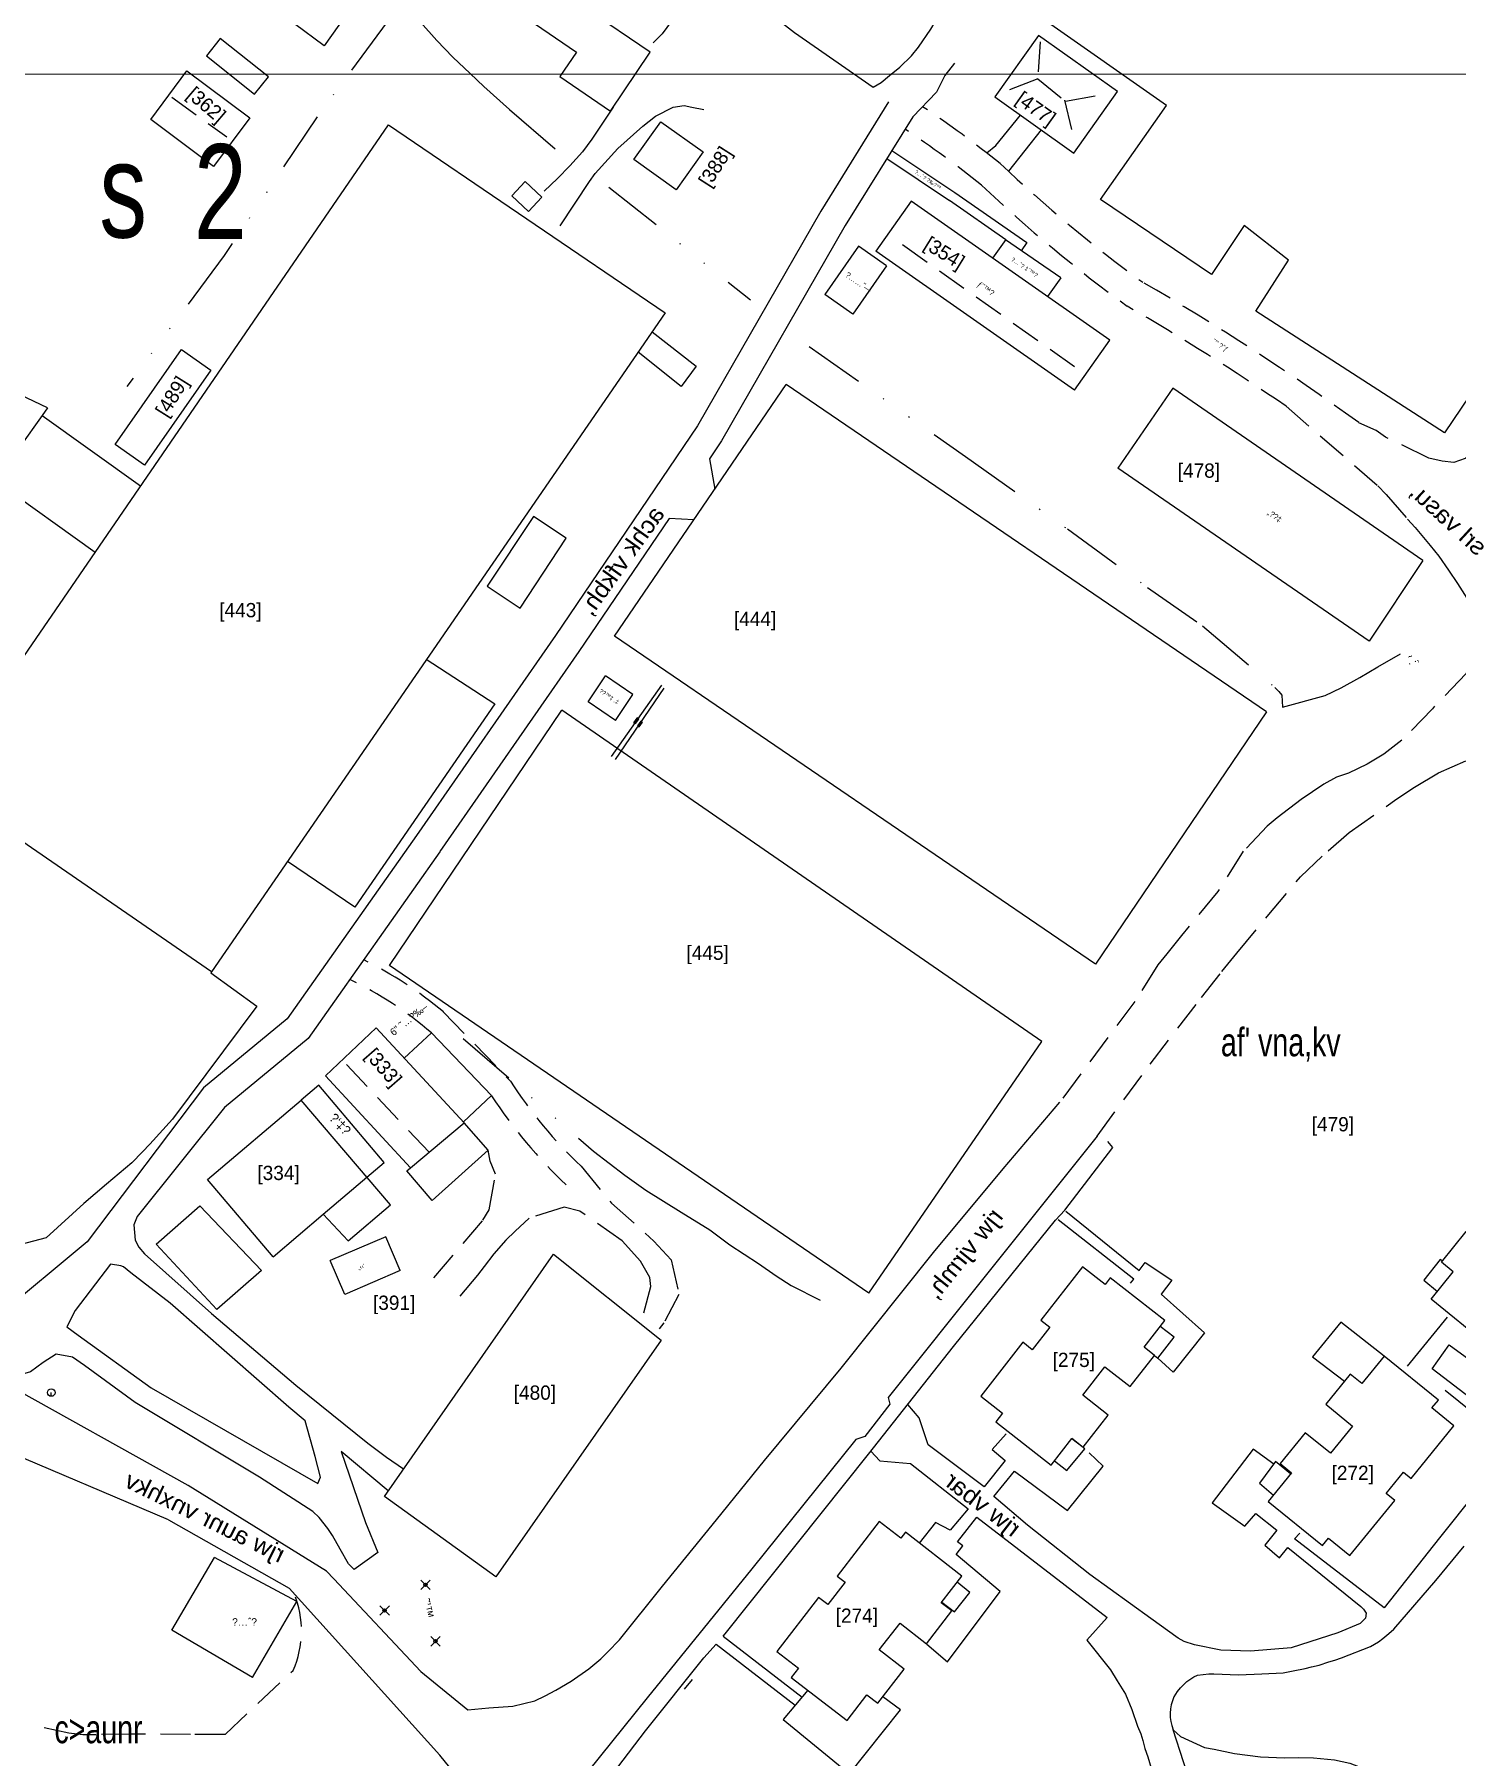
# Model space of a CAD drawing. Header units: millimetres. Extents: x 206768 to 208678, y 737854 to 739416.
# Drawn here: x 207641.3 to 207791.1, y 738692.3 to 738873.7 of the extents above; entities that cross this region are included whole.
import ezdxf
from ezdxf.enums import TextEntityAlignment as Align

# ---------------------------------------------------------------- set-up
doc = ezdxf.new("R2010")
doc.units = ezdxf.units.MM
doc.header["$LTSCALE"] = 0.5
doc.header["$PDMODE"] = 3
doc.header["$PDSIZE"] = 0.5
doc.linetypes.add('DIVIDE', pattern=[31.75, 12.7, -6.35, 0, -6.35, 0, -6.35])
doc.linetypes.add('HIDDEN', pattern=[9.525, 6.35, -3.175])
doc.layers.get('0').update_dxf_attribs({"color": 2})
for name, color, linetype in [('1BATIM', 6, 'Continuous'), ('2LOCAL_PT', 7, 'Continuous'), ('H-AGRO', 6, 'Continuous'), ('H-GR-HOUSE', 6, 'Continuous'), ('H-HOUSE', 6, 'Continuous'), ('H-KATAN', 6, 'Continuous'), ('H-MIVNE', 6, 'Continuous'), ('H-ROOF', 6, 'HIDDEN'), ('H-SCHACHA', 6, 'Continuous'), ('MISPAR', 1, 'Continuous'), ('P-TOMECH', 7, 'Continuous'), ('R-BES', 7, 'HIDDEN'), ('R-MIDRACHA', 31, 'Continuous'), ('reshet', 255, 'Continuous'), ('TEXT', 7, 'Continuous'), ('W-CANAL', 7, 'DIVIDE'), ('W-PIPE', 7, 'Continuous')]:
    doc.layers.add(name, color=color, linetype=linetype)
for name, color, linetype, lineweight in [('1COVER', 7, 'Continuous', 25), ('1DIRT-ROAD', 30, 'HIDDEN', 25), ('1KAV-ASFLT', 7, 'Continuous', 25), ('1PRAT', 12, 'Continuous', 25), ('A-NOTE', 82, 'Continuous', 9), ('R-E-SAFA', 7, 'Continuous', 25), ('R-MER', 7, 'Continuous', 25), ('R-ROAD', 7, 'Continuous', 25), ('rehovot', 7, 'Continuous', 40)]:
    doc.layers.add(name, color=color, linetype=linetype, lineweight=lineweight)
doc.layers.add('help', color=2, linetype='Continuous', lineweight=9, plot=False)
doc.styles.add('ESD', font='HEBTXT')
doc.styles.add('NR1', font='narkism$.shx')
doc.styles.add('REHOV-BIG', font='gil1.shx', dxfattribs={"height": 1.8})
doc.styles.add('TRHEBTXT', font='hebtxt')

# ---------------------------------------------------------------- blocks, each defined once
blk = doc.blocks.new('TRP9910')
blk.add_circle((0, 0), 0.35)
blk.add_point((0, 0))
at = {"style": 'TRHEBTXT', "flags": 8}
blk.add_attdef('NAME', text='', height=1.8, dxfattribs=at).set_placement((0, 2.1), align=Align.BOTTOM_CENTER)
blk.add_attdef('HIGHTM', text='', height=1.6, dxfattribs=at).set_placement((-1, 0), align=Align.RIGHT)
blk.add_attdef('HIGHTC', (1, 0), '', height=1.6, dxfattribs=at)
blk.add_attdef('MARK', text='', height=2, dxfattribs=at).set_placement((0, -1.3), align=Align.TOP_CENTER)
blk = doc.blocks.new('P-TOM')
at = {"color": 7}
blk.add_line((0, -1), (0, 0), dxfattribs=at)
blk.add_circle((0, 0), 1, dxfattribs=at)
blk = doc.blocks.new('ANOT21')
at = {"style": 'TRHEBTXT', "flags": 8}
blk.add_attdef('TEXT', text='', height=1.6, dxfattribs=at).set_placement((0, -1.16), align=Align.TOP_CENTER)
blk = doc.blocks.new('TR_LOT')
at = {"flags": 8}
blk.add_attdef('LOT', text='', height=3, dxfattribs=at).set_placement((0, 0), align=Align.MIDDLE_CENTER)
blk = doc.blocks.new('PIPE-1')
for p, q in [((0.75, 0.2), (-0.75, 0.2)), ((0.75, 0.15), (-0.75, 0.15)), ((0.75, 0.1), (-0.75, 0.1)), ((0.75, 0.05), (-0.75, 0.05)), ((0.75, 0), (-0.75, 0)), ((0.75, -0.05), (-0.75, -0.05)), ((0.75, -0.1), (-0.75, -0.1)), ((0.75, -0.15), (-0.75, -0.15)), ((0.75, -0.2), (-0.75, -0.2))]:
    blk.add_line(p, q)
blk.add_lwpolyline([(-0.75, -0.25), (0.75, -0.25), (0.75, 0.25), (-0.75, 0.25)], close=True)
blk = doc.blocks.new('ANOT0')
at = {"style": 'TRHEBTXT', "flags": 8}
blk.add_attdef('TEXT', text='', height=1.6, dxfattribs=at).set_placement((0, -1.16), align=Align.TOP_CENTER)

msp = doc.modelspace()

# ---------------------------------------------------------------- linework, layer by layer
at = {"layer": '1BATIM'}
for p, q in [((207733.62, 738856.18), (207729.93, 738850.9)), ((207733.62, 738856.18), (207729.93, 738850.9)), ((207754.57, 738841.52), (207733.62, 738856.18)), ((207754.57, 738841.52), (207733.62, 738856.18)), ((207728.1, 738851.43), (207724.54, 738846.35)), ((207728.1, 738851.43), (207724.54, 738846.35)), ((207731.05, 738849.36), (207728.1, 738851.43)), ((207731.05, 738849.36), (207728.1, 738851.43)), ((207750.85, 738836.26), (207729.93, 738850.9)), ((207750.85, 738836.26), (207729.93, 738850.9)), ((207731.05, 738849.36), (207727.49, 738844.28)), ((207731.05, 738849.36), (207727.49, 738844.28)), ((207727.49, 738844.28), (207724.54, 738846.35)), ((207727.49, 738844.28), (207724.54, 738846.35)), ((207750.85, 738836.26), (207754.57, 738841.52)), ((207750.85, 738836.26), (207754.57, 738841.52)), ((207702.38, 738810.32), (207720.48, 738836.87)), ((207702.38, 738810.32), (207720.48, 738836.87)), ((207771.09, 738802.36), (207720.48, 738836.87)), ((207771.09, 738802.36), (207720.48, 738836.87)), ((207761.19, 738836.45), (207755.4, 738828.05)), ((207761.19, 738836.45), (207755.4, 738828.05)), ((207787.54, 738818.3), (207761.19, 738836.45)), ((207787.54, 738818.3), (207761.19, 738836.45)), ((207642.07, 738833.6), (207637.14, 738826.7)), ((207642.07, 738833.6), (207652.45, 738826.18)), ((207781.88, 738809.81), (207755.4, 738828.05)), ((207781.88, 738809.81), (207755.4, 738828.05)), ((207637.14, 738826.7), (207647.65, 738819.19)), ((207787.54, 738818.3), (207781.88, 738809.81)), ((207787.54, 738818.3), (207781.88, 738809.81)), ((207753.05, 738775.77), (207702.38, 738810.32)), ((207753.05, 738775.77), (207702.38, 738810.32)), ((207699.6, 738803.43), (207701.44, 738806.17)), ((207699.6, 738803.43), (207701.44, 738806.17)), ((207704.32, 738804.18), (207701.44, 738806.17)), ((207704.32, 738804.18), (207701.44, 738806.17)), ((207702.48, 738801.45), (207704.32, 738804.18)), ((207702.48, 738801.45), (207704.32, 738804.18)), ((207678.66, 738775.62), (207696.83, 738802.55)), ((207678.66, 738775.62), (207696.83, 738802.55)), ((207747.4, 738767.64), (207696.83, 738802.55)), ((207747.4, 738767.64), (207696.83, 738802.55)), ((207702.48, 738801.45), (207699.6, 738803.43)), ((207702.48, 738801.45), (207699.6, 738803.43)), ((207771.09, 738802.36), (207753.05, 738775.77)), ((207771.09, 738802.36), (207753.05, 738775.77)), ((207729.18, 738741.12), (207678.66, 738775.62)), ((207729.18, 738741.12), (207678.66, 738775.62)), ((207671.91, 738764), (207677.25, 738769.07)), ((207671.91, 738764), (207677.25, 738769.07)), ((207677.25, 738769.07), (207686.53, 738759.07)), ((207677.25, 738769.07), (207686.53, 738759.07)), ((207729.18, 738741.12), (207747.4, 738767.64)), ((207729.18, 738741.12), (207747.4, 738767.64)), ((207671.21, 738763.01), (207669.38, 738761.46)), ((207671.21, 738763.01), (207669.38, 738761.46)), ((207678.12, 738754.88), (207671.21, 738763.01)), ((207678.12, 738754.88), (207671.21, 738763.01)), ((207671.91, 738764), (207680.89, 738754.32)), ((207671.91, 738764), (207680.89, 738754.32)), ((207659.51, 738753.07), (207669.38, 738761.46)), ((207659.51, 738753.07), (207669.38, 738761.46)), ((207678.77, 738750.41), (207669.38, 738761.46)), ((207678.77, 738750.41), (207669.38, 738761.46)), ((207680.89, 738754.32), (207686.53, 738759.07)), ((207680.89, 738754.32), (207686.53, 738759.07)), ((207676.28, 738753.32), (207678.12, 738754.88)), ((207676.28, 738753.32), (207678.12, 738754.88)), ((207666.42, 738744.94), (207659.51, 738753.07)), ((207666.42, 738744.94), (207659.51, 738753.07)), ((207671.69, 738749.42), (207676.29, 738753.33)), ((207671.69, 738749.42), (207676.29, 738753.33)), ((207674.31, 738746.61), (207678.77, 738750.41)), ((207674.31, 738746.61), (207678.77, 738750.41)), ((207666.42, 738744.94), (207671.69, 738749.42)), ((207666.42, 738744.94), (207671.69, 738749.42)), ((207671.69, 738749.42), (207674.31, 738746.61)), ((207671.69, 738749.42), (207674.31, 738746.61)), ((207678.27, 738747.06), (207672.42, 738744.55)), ((207678.27, 738747.06), (207672.42, 738744.55)), ((207679.8, 738743.49), (207678.27, 738747.06)), ((207679.8, 738743.49), (207678.27, 738747.06)), ((207673.95, 738740.98), (207672.42, 738744.55)), ((207673.95, 738740.98), (207672.42, 738744.55)), ((207679.8, 738743.49), (207673.95, 738740.98)), ((207679.8, 738743.49), (207673.95, 738740.98))]:
    msp.add_line(p, q, dxfattribs=at)
at = {"layer": '1COVER'}
for p, q in [((207713.82, 738704.97), (207722.14, 738698.54)), ((207713.08, 738704.14), (207721.43, 738697.69))]:
    msp.add_line(p, q, dxfattribs=at)
at = {"layer": '1DIRT-ROAD'}
for p, q in [((207684.34, 738770.75), (207691.42, 738763.45)), ((207684.34, 738770.75), (207691.42, 738763.45)), ((207661.34, 738694.61), (207668.52, 738701.35))]:
    msp.add_line(p, q, dxfattribs=at)
for points in [[(207791.52, 738900), (207794.63, 738897.81), (207798.22, 738895.34), (207802.54, 738892.51), (207806.95, 738889.62), (207812.8, 738885.5), (207817.52, 738882), (207819.33, 738880.42), (207822.36, 738877.33), (207822.83, 738876.2), (207822.37, 738874.57), (207815.49, 738863.03), (207809.14, 738853.54), (207801.45, 738842.39), (207797.76, 738837.06), (207794.13, 738831.88), (207792.95, 738830), (207791.99, 738829.07), (207790.8, 738828.64), (207789.57, 738828.76), (207788.19, 738829.1), (207783.62, 738831.31), (207782.63, 738832.01), (207780.79, 738832.83)], [(207773.14, 738834.56), (207782.8, 738826.18), (207783.7, 738825.25), (207785.94, 738822.68), (207786.74, 738821.77), (207788.32, 738819.9), (207789.22, 738818.75), (207790.25, 738817.3), (207791.21, 738815.9), (207792.66, 738813.58), (207793.29, 738812.21), (207793.47, 738811.4), (207793.51, 738809.63), (207792.6, 738807.23)], [(207683.33, 738742.71), (207688.52, 738748.79), (207689.17, 738749.89), (207689.83, 738753.65), (207689.26, 738755.01), (207689.08, 738756.18)], [(207698.86, 738754.49), (207702.07, 738750.59), (207706.53, 738746.6), (207708.34, 738744.63), (207709.16, 738740.98), (207707.59, 738737.98), (207707.08, 738737.35)], [(207705.47, 738739.05), (207706.21, 738741.8), (207706.1, 738742.75), (207705.1, 738744.49), (207703.18, 738746.63), (207698.73, 738749.76), (207697.07, 738750.18), (207693.39, 738749.01), (207691.9, 738747.65), (207690.92, 738746.71), (207689.66, 738745.27), (207688.66, 738743.91), (207687.96, 738743.02), (207686.09, 738740.8)], [(207661.34, 738694.61), (207657.72, 738694.62), (207651.5, 738694.65), (207647.77, 738694.58), (207646.35, 738694.58), (207644.87, 738694.74), (207642.3, 738695.31)], [(207761.24, 738695.11), (207762, 738694.4), (207764.53, 738693.22), (207765.56, 738693.07), (207767.69, 738692.6), (207770.46, 738692.25), (207772.97, 738692.15), (207774.46, 738692.2), (207776.04, 738692.14), (207778.23, 738691.94), (207779.86, 738691.58), (207781.41, 738691), (207783.01, 738690.35), (207788.99, 738687.47), (207790.8, 738686.85)]]:
    msp.add_lwpolyline(points, dxfattribs=at)
for centre, radius, start, end in [((207666.19, 738763.73), 123.28, 51.446, 56.1614), ((207666.19, 738763.73), 120.28, 51.5081, 56.264), ((207666.19, 738763.73), 120.28, 51.5081, 56.264), ((207845.18, 738967.46), 148.17, 226.4141, 233.9714), ((207845.18, 738967.46), 148.17, 226.4141, 233.9714), ((207845.18, 738967.46), 151.17, 226.4646, 234.0311), ((207845.18, 738967.46), 151.17, 226.4646, 234.0311), ((207626.71, 738620.79), 262.11, 53.9968, 59.9342), ((207626.71, 738620.79), 259.11, 55.5903, 59.9685), ((207657.79, 738739.17), 41.26, 49.9362, 63.8883), ((207657.79, 738739.17), 41.26, 49.9362, 63.8883), ((207657.79, 738739.17), 38.76, 49.23, 64.4805), ((207657.79, 738739.17), 38.76, 49.23, 64.4805), ((207732.4, 738789.9), 48.78, 212.8393, 226.556), ((207732.4, 738789.9), 48.78, 212.8393, 226.556), ((207732.4, 738789.9), 51.28, 213.0752, 226.767), ((207732.4, 738789.9), 51.28, 213.0752, 226.767), ((207659.18, 738705.51), 10.22, 335.985, 22.6546)]:
    msp.add_arc(centre, radius, start, end, dxfattribs=at)
at = {"layer": '1KAV-ASFLT'}
for p, q in [((207731.26, 738866.64), (207724.1, 738855.13)), ((207731.26, 738866.64), (207724.1, 738855.13)), ((207733.8, 738865.06), (207726.68, 738853.59)), ((207733.8, 738865.06), (207726.68, 738853.59)), ((207724.1, 738855.13), (207711.12, 738832.51)), ((207724.1, 738855.13), (207711.12, 738832.51)), ((207726.68, 738853.59), (207713.66, 738830.91)), ((207726.68, 738853.59), (207713.66, 738830.91)), ((207711.12, 738832.51), (207696.15, 738810.42)), ((207711.12, 738832.51), (207696.15, 738810.42)), ((207713.66, 738830.91), (207712.38, 738829.02)), ((207713.66, 738830.91), (207712.38, 738829.02)), ((207708.12, 738822.73), (207698.63, 738808.72)), ((207708.12, 738822.73), (207698.63, 738808.72)), ((207696.15, 738810.42), (207681.53, 738789.33)), ((207696.15, 738810.42), (207681.53, 738789.33)), ((207698.63, 738808.72), (207683.99, 738787.63)), ((207698.63, 738808.72), (207683.99, 738787.63)), ((207681.53, 738789.34), (207667.89, 738770.01)), ((207681.53, 738789.34), (207667.89, 738770.01)), ((207683.99, 738787.62), (207670.11, 738767.95)), ((207683.99, 738787.62), (207670.11, 738767.95)), ((207667.89, 738770.01), (207659.09, 738762.76)), ((207667.89, 738770.01), (207659.09, 738762.76)), ((207670.11, 738767.95), (207661.27, 738760.66)), ((207670.11, 738767.95), (207661.27, 738760.66)), ((207659.09, 738762.76), (207646.81, 738746.52)), ((207659.09, 738762.76), (207646.81, 738746.52)), ((207661.27, 738760.66), (207652.1, 738749.17)), ((207646.81, 738746.52), (207631.7, 738733.93)), ((207657.46, 738720.85), (207637.68, 738731.87)), ((207655.37, 738717.24), (207631.7, 738727.28)), ((207672.05, 738711.8), (207657.46, 738720.85)), ((207655.37, 738717.24), (207668.09, 738710.03)), ((207672.05, 738711.8), (207672.8, 738711.02)), ((207668.09, 738710.03), (207683.97, 738692.42)), ((207672.8, 738711.02), (207681.96, 738701.25)), ((207685.93, 738690.02), (207683.97, 738692.42))]:
    msp.add_line(p, q, dxfattribs=at)
for points in [[(207672.04, 738900), (207673.37, 738899.43), (207675.94, 738898.32), (207678.01, 738897.39), (207680.47, 738895.94), (207684.42, 738893.46), (207689.47, 738890.37), (207691.61, 738888.97), (207699.44, 738884.07), (207707.68, 738878.45), (207708.58, 738877.45), (207708.89, 738876.63), (207708.67, 738875.72), (207708.39, 738875.15), (207707.41, 738873.82), (207706.44, 738872.85)], [(207702.22, 738866.07), (207700, 738862.7), (207699.02, 738861.37), (207697.67, 738859.88), (207696.36, 738858.56), (207694.97, 738857.24)]]:
    msp.add_lwpolyline(points, dxfattribs=at)
at = {"layer": '1PRAT'}
for p, q in [((207731.08, 738860.67), (207737.66, 738856.25)), ((207731.08, 738860.67), (207737.66, 738856.25)), ((207731.61, 738861.52), (207738.22, 738857.09)), ((207731.61, 738861.52), (207738.22, 738857.09)), ((207738.22, 738857.08), (207745.83, 738851.82)), ((207738.22, 738857.08), (207745.83, 738851.82)), ((207737.66, 738856.26), (207743.6, 738852.14)), ((207737.66, 738856.26), (207743.6, 738852.14)), ((207743.6, 738852.14), (207742.22, 738850.16)), ((207743.6, 738852.14), (207742.22, 738850.16)), ((207749.39, 738848.1), (207743.56, 738852.08)), ((207749.39, 738848.1), (207743.56, 738852.08)), ((207745.83, 738851.82), (207745.22, 738850.95)), ((207745.83, 738851.82), (207745.22, 738850.95)), ((207749.39, 738848.1), (207748, 738846.12)), ((207749.39, 738848.1), (207748, 738846.12)), ((207683.11, 738768.54), (207680.23, 738765.86)), ((207683.11, 738768.54), (207680.23, 738765.86)), ((207683.11, 738768.54), (207689.43, 738761.92)), ((207683.11, 738768.54), (207689.43, 738761.92)), ((207689.43, 738761.92), (207686.45, 738759.16)), ((207689.43, 738761.92), (207686.45, 738759.16)), ((207689.08, 738756.18), (207686.53, 738759.07)), ((207689.08, 738756.18), (207686.53, 738759.07)), ((207689.08, 738756.18), (207683.16, 738750.86)), ((207689.08, 738756.18), (207683.16, 738750.86)), ((207680.51, 738754), (207680.89, 738754.32)), ((207680.51, 738754), (207680.89, 738754.32)), ((207683.16, 738750.86), (207680.51, 738754)), ((207683.16, 738750.86), (207680.51, 738754)), ((207655.72, 738705.59), (207660.22, 738713.27)), ((207668.92, 738708.62), (207660.22, 738713.27)), ((207664.23, 738700.61), (207668.92, 738708.62)), ((207664.23, 738700.61), (207655.72, 738705.59)), ((207709.77, 738699.37), (207710.59, 738700.39))]:
    msp.add_line(p, q, dxfattribs=at)
at = {"layer": 'H-AGRO'}
msp.add_lwpolyline([(207692.86, 738880.9), (207690.41, 738877.3), (207698.37, 738871.88), (207696.61, 738869.29), (207701.94, 738865.67), (207706.15, 738871.86), (207692.86, 738880.9)], dxfattribs=at)
at = {"layer": 'H-GR-HOUSE'}
msp.add_line((207659.93, 738774.96), (207659.86, 738774.87), dxfattribs=at)
for points in [[(207784.55, 738900), (207819.82, 738876.17), (207789.83, 738831.76), (207769.94, 738844.59), (207773.41, 738849.94), (207768.73, 738853.6), (207765.28, 738848.44), (207753.59, 738856.35), (207760.53, 738866.25), (207747.64, 738875.29), (207764.27, 738900)], [(207679.5, 738890.18), (207682.79, 738888.07), (207671.78, 738872.54), (207668.67, 738874.87), (207679.5, 738890.18)], [(207678.55, 738864.21), (207707.73, 738844.41), (207659.93, 738774.96), (207630.98, 738794.89), (207678.55, 738864.21)], [(207682.52, 738807.93), (207689.78, 738803.21), (207675.02, 738781.79), (207667.93, 738786.59)], [(207659.86, 738774.87), (207664.68, 738771.35), (207655.79, 738759.43), (207653.43, 738756.82), (207652.63, 738755.99), (207651.53, 738754.83), (207648.87, 738752.61), (207646.48, 738750.54), (207642.48, 738746.95), (207637.98, 738745.76)], [(207658.69, 738750.31), (207665.19, 738743.51), (207660.47, 738739.39), (207654.07, 738746.26), (207658.69, 738750.31)], [(207695.95, 738745.22), (207707.29, 738736.15), (207689.87, 738711.22), (207678.14, 738719.7), (207695.95, 738745.22)]]:
    msp.add_lwpolyline(points, dxfattribs=at)
at = {"layer": 'H-HOUSE'}
for p, q in [((207789.5, 738744.38), (207792.11, 738747.59)), ((207790.76, 738743.35), (207789.5, 738744.38)), ((207751.69, 738743.9), (207747.3, 738738.27)), ((207754.08, 738742.03), (207751.69, 738743.9)), ((207754.62, 738742.73), (207754.08, 738742.03)), ((207760.38, 738738.23), (207754.62, 738742.73)), ((207788.44, 738740.49), (207790.76, 738743.35)), ((207794.3, 738735.71), (207788.44, 738740.49)), ((207748.25, 738737.53), (207746.39, 738735.14)), ((207747.3, 738738.27), (207748.25, 738737.53)), ((207758.18, 738735.41), (207760.38, 738738.23)), ((207745.39, 738735.93), (207740.97, 738730.27)), ((207746.39, 738735.14), (207745.39, 738735.93)), ((207759.29, 738734.55), (207758.18, 738735.41)), ((207756.72, 738731.26), (207759.29, 738734.55)), ((207783.47, 738734.48), (207781.12, 738731.58)), ((207789.18, 738729.85), (207783.47, 738734.48)), ((207751.72, 738730.36), (207754.05, 738733.35)), ((207754.05, 738733.35), (207756.72, 738731.26)), ((207779.89, 738732.57), (207777.33, 738729.4)), ((207781.12, 738731.58), (207779.89, 738732.57)), ((207740.97, 738730.27), (207743.27, 738728.47)), ((207754.4, 738728.27), (207751.72, 738730.36)), ((207788.5, 738729.01), (207789.18, 738729.85)), ((207743.27, 738728.47), (207742.54, 738727.54)), ((207751.76, 738724.89), (207754.4, 738728.27)), ((207777.33, 738729.4), (207780.15, 738727.11)), ((207790.83, 738727.12), (207788.5, 738729.01)), ((207742.54, 738727.54), (207748.38, 738722.99)), ((207775.16, 738726.41), (207772.52, 738723.15)), ((207777.83, 738724.25), (207775.16, 738726.41)), ((207780.15, 738727.11), (207777.83, 738724.25)), ((207786.33, 738721.57), (207790.83, 738727.12)), ((207748.38, 738722.99), (207750.58, 738725.81)), ((207750.58, 738725.81), (207751.76, 738724.89)), ((207772.52, 738723.15), (207773.7, 738722.19)), ((207773.7, 738722.19), (207771.26, 738719.17)), ((207783.67, 738719.99), (207785.5, 738722.24)), ((207785.5, 738722.24), (207786.33, 738721.57)), ((207771.26, 738719.17), (207776.98, 738714.53)), ((207779.87, 738713.46), (207784.58, 738719.26)), ((207784.58, 738719.26), (207783.67, 738719.99)), ((207730.26, 738717.04), (207725.83, 738711.3)), ((207732.54, 738715.28), (207730.26, 738717.04)), ((207733.03, 738715.91), (207732.54, 738715.28)), ((207738.98, 738711.3), (207733.03, 738715.91)), ((207776.98, 738714.53), (207777.61, 738715.3)), ((207777.61, 738715.3), (207779.87, 738713.46)), ((207726.67, 738710.65), (207724.85, 738708.29)), ((207725.83, 738711.3), (207726.67, 738710.65)), ((207736.8, 738708.48), (207738.98, 738711.3)), ((207723.88, 738709.04), (207719.49, 738703.36)), ((207724.85, 738708.29), (207723.88, 738709.04)), ((207737.92, 738707.62), (207736.8, 738708.48)), ((207730.28, 738703.52), (207732.46, 738706.33)), ((207732.46, 738706.33), (207735.25, 738704.17)), ((207735.25, 738704.17), (207737.92, 738707.62)), ((207719.49, 738703.36), (207721.75, 738701.61)), ((207732.9, 738701.49), (207730.28, 738703.52)), ((207721.75, 738701.61), (207721, 738700.63)), ((207730.13, 738697.91), (207732.9, 738701.49)), ((207721, 738700.63), (207726.89, 738696.08)), ((207726.89, 738696.08), (207728.98, 738698.79)), ((207728.98, 738698.79), (207730.13, 738697.91))]:
    msp.add_line(p, q, dxfattribs=at)
at = {"layer": 'H-KATAN'}
for points in [[(207664.45, 738867.45), (207665.91, 738869.28), (207660.84, 738873.31), (207659.38, 738871.48), (207664.45, 738867.45)], [(207692.97, 738858.23), (207691.55, 738856.72), (207693.3, 738855.07), (207694.72, 738856.58), (207692.97, 738858.23)]]:
    msp.add_lwpolyline(points, dxfattribs=at)
at = {"layer": 'H-MIVNE'}
for p, q in [((207747.05, 738873.64), (207742.44, 738867.16)), ((207755.39, 738867.71), (207747.05, 738873.64)), ((207653.51, 738864.78), (207657.32, 738869.9)), ((207657.32, 738869.9), (207663.95, 738864.96)), ((207750.78, 738861.23), (207755.39, 738867.71)), ((207742.44, 738867.16), (207750.78, 738861.23)), ((207660.14, 738859.84), (207653.51, 738864.78)), ((207663.95, 738864.96), (207660.14, 738859.84)), ((207704.42, 738860.55), (207707.26, 738864.54)), ((207707.26, 738864.54), (207711.72, 738861.36)), ((207708.88, 738857.37), (207704.42, 738860.55)), ((207711.72, 738861.36), (207708.88, 738857.37)), ((207649.76, 738830.54), (207656.74, 738840.53)), ((207656.74, 738840.53), (207659.85, 738838.36)), ((207659.85, 738838.36), (207652.87, 738828.37)), ((207652.87, 738828.37), (207649.76, 738830.54)), ((207693.84, 738822.95), (207688.97, 738815.59)), ((207697.3, 738820.66), (207693.84, 738822.95)), ((207692.43, 738813.3), (207697.3, 738820.66)), ((207688.97, 738815.59), (207692.43, 738813.3))]:
    msp.add_line(p, q, dxfattribs=at)
at = {"layer": 'H-ROOF'}
for points in [[(207747.24, 738872.97), (207746.97, 738869.05), (207743.85, 738867.84)], [(207746.97, 738869.05), (207749.91, 738866.71), (207754.29, 738867.48)], [(207655.72, 738867.14), (207661.52, 738862.95)], [(207749.79, 738866.8), (207750.74, 738862.91)], [(207732.72, 738851.59), (207751.42, 738838.34)], [(207674.15, 738765.21), (207682.87, 738755.92)]]:
    msp.add_lwpolyline(points, dxfattribs=at)
at = {"layer": 'H-SCHACHA'}
for points in [[(207706.36, 738842.41), (207710.99, 738838.8), (207709.39, 738836.65), (207704.88, 738840.27)], [(207789.59, 738744.5), (207789.39, 738744.67), (207787.64, 738742.48), (207789.09, 738741.3)], [(207759.27, 738734.53), (207759.61, 738734.26), (207761.35, 738736.48), (207759.87, 738737.58)], [(207783.47, 738734.48), (207778.91, 738738.06), (207775.92, 738734.4), (207779.3, 738731.83)], [(207748.75, 738723.46), (207750.02, 738722.44), (207751.92, 738724.71), (207750.56, 738725.78)], [(207773.61, 738722.07), (207772.04, 738723.36), (207770.33, 738721.1), (207771.8, 738719.84)], [(207736.86, 738708.55), (207738.2, 738707.53), (207739.83, 738709.56), (207738.49, 738710.66)], [(207722.76, 738699.28), (207720.16, 738696.17), (207727.15, 738690.45), (207732.5, 738697.19), (207730.65, 738698.59)]]:
    msp.add_lwpolyline(points, dxfattribs=at)
at = {"layer": 'help', "elevation": 8.36}
for points in [[(207634.41, 739150.21), (207832.86, 739150.21), (207832.86, 738869.54), (207634.41, 738869.54)], [(207634.41, 738869.54), (207832.86, 738869.54), (207832.86, 738588.88), (207634.41, 738588.88)]]:
    msp.add_lwpolyline(points, close=True, dxfattribs=at)
at = {"layer": 'R-BES'}
for points in [[(207792.6, 738807.23), (207792.59, 738807.23), (207792.09, 738806.38), (207788.55, 738802.69), (207785.35, 738799.37), (207783.45, 738797.9), (207781.68, 738796.86), (207779.71, 738795.89), (207778.45, 738795.48), (207777.12, 738794.75), (207774.73, 738793.11), (207772.19, 738791.2), (207771.14, 738790.32), (207768.63, 738787.67), (207765.96, 738783.44), (207762.12, 738778.79), (207760.56, 738776.88), (207759.61, 738775.71), (207757.21, 738771.85), (207749.3, 738761.25)], [(207753.22, 738757.65), (207758.82, 738765.24), (207764.21, 738772.25), (207766.38, 738775), (207767.96, 738776.95), (207771.15, 738780.8), (207774.65, 738784.96), (207777.58, 738787.73), (207779.8, 738789.65), (207784.8, 738793.19), (207786.66, 738794.41), (207789.18, 738795.92), (207793.65, 738797.91), (207795.96, 738799.06), (207797.58, 738799.17), (207798.98, 738799.18), (207799.96, 738799.11), (207801.78, 738798.48), (207804.41, 738795.49), (207805.24, 738794.15), (207806.53, 738791.8)]]:
    msp.add_lwpolyline(points, dxfattribs=at)
at = {"layer": 'R-E-SAFA'}
msp.add_lwpolyline([(207753.22, 738757.65), (207741.58, 738743.07), (207731.21, 738730.11), (207731.39, 738729.42), (207728.74, 738726.01), (207727.79, 738725.7), (207716.84, 738712.06), (207705.81, 738698.47), (207698.3, 738689.14), (207697.28, 738687.54), (207696.99, 738686.76)], dxfattribs=at)
at = {"layer": 'R-MER'}
msp.add_line((207763.45, 738688.3), (207761.24, 738695.11), dxfattribs=at)
for points in [[(207749.94, 738749.76), (207757.67, 738743.51), (207758.3, 738744.33), (207761.1, 738742.49), (207759.97, 738741.02), (207764.55, 738736.92), (207761.23, 738732.77), (207759.64, 738734.26)], [(207756.75, 738742.16), (207757.1, 738742.57), (207749.13, 738748.85)], [(207790.1, 738738.59), (207785.91, 738733.4)], [(207788.54, 738733.14), (207790.31, 738735.67), (207799.88, 738728.71), (207797.79, 738726.03), (207788.54, 738733.14)], [(207789.91, 738730.9), (207797.11, 738725.11), (207789.31, 738715.32), (207783.47, 738707.95), (207774.04, 738715.24), (207774.6, 738715.83)], [(207743.63, 738726.29), (207742.16, 738724.65), (207743.53, 738723.49), (207741.31, 738720.72), (207735.44, 738725.13), (207734.47, 738727.96), (207733.27, 738729.38)], [(207729.39, 738724.45), (207730.33, 738723.46), (207733.57, 738723.16), (207739.64, 738718.38), (207737.76, 738716.12), (207736.21, 738716.96), (207734.48, 738714.78)], [(207771.84, 738723.1), (207769.67, 738724.68), (207765.36, 738719.01), (207768.78, 738716.56), (207769.95, 738717.9), (207772.18, 738716.15), (207770.89, 738714.56), (207772.44, 738713.21), (207773.32, 738714.32), (207781.03, 738708.09), (207781.28, 738707.81), (207781.58, 738707.38), (207781.5, 738706.86), (207780.94, 738706.31), (207778.58, 738705.31), (207773.69, 738703.75), (207769.4, 738703.38), (207766.28, 738703.49), (207763.48, 738704.05), (207762.4, 738704.39), (207761.75, 738704.75), (207758.89, 738706.82)], [(207758.89, 738706.82), (207752.47, 738711.48), (207745.9, 738716.68), (207742.33, 738719.67), (207744.54, 738722.35), (207750.12, 738718.21), (207753.85, 738722.88), (207752.4, 738724.28)], [(207735.29, 738704.11), (207737.48, 738702.28), (207743, 738709.66), (207738.39, 738713.58), (207739.09, 738714.48), (207738.51, 738714.91), (207740.55, 738717.49), (207754.27, 738706.93), (207752.16, 738704.56), (207754.65, 738701.43), (207755.35, 738700.27), (207756.22, 738698.87), (207756.89, 738697.24), (207757.47, 738695.48), (207757.82, 738694.68), (207758.03, 738693.96), (207758.27, 738693.12), (207758.57, 738692.24), (207759.34, 738689.63), (207760.18, 738687.56), (207760.74, 738686.2), (207761.63, 738683.86), (207762.04, 738683.05), (207764.78, 738677.09)], [(207761.33, 738698.58), (207761.69, 738699.15), (207762.01, 738699.54), (207762.69, 738700.19), (207763.43, 738700.68), (207763.81, 738700.86), (207764.99, 738700.99), (207765.54, 738701.01), (207768.11, 738700.9), (207770.58, 738701), (207772.83, 738701.12), (207773.9, 738701.31), (207775.15, 738701.55), (207775.82, 738701.73), (207776.63, 738701.91), (207777.65, 738702.25), (207778.26, 738702.45), (207778.99, 738702.68), (207782.05, 738703.87), (207782.87, 738704.38), (207783.34, 738704.73), (207783.95, 738705.24), (207784.5, 738705.69), (207788.9, 738710.85), (207791.9, 738714.46)]]:
    msp.add_lwpolyline(points, dxfattribs=at)
msp.add_arc((207765.28, 738696.74), 4.36, 155.0067, 201.9106, dxfattribs=at)
at = {"layer": 'R-MIDRACHA'}
for points in [[(207713.82, 738704.97), (207714.04, 738705.22), (207729.15, 738724.15), (207738.09, 738735.49), (207748.84, 738748.79), (207749.84, 738749.85), (207754.88, 738756.46), (207754.35, 738757.09)], [(207698.36, 738681.01), (207698.47, 738682.39), (207698.35, 738683.69), (207698.32, 738684.47), (207698.62, 738685.74), (207699.25, 738686.61), (207705.64, 738695.01), (207711.8, 738702.7), (207713.08, 738704.14)]]:
    msp.add_lwpolyline(points, dxfattribs=at)
at = {"layer": 'R-ROAD'}
for p, q in [((207736.32, 738867.64), (207733.8, 738865.06)), ((207642.65, 738834.41), (207642.07, 738833.6))]:
    msp.add_line(p, q, dxfattribs=at)
for points in [[(207714.59, 738883.77), (207713.45, 738882.08), (207713.22, 738881.62), (207713.11, 738881.08), (207713.15, 738880.69), (207713.31, 738880.23), (207721.33, 738873.93), (207729.62, 738868.17), (207730.46, 738868.68), (207731.36, 738869.4), (207732.43, 738870.29), (207733.66, 738871.47), (207734.41, 738872.41), (207735.69, 738874.28), (207737.09, 738876.62), (207738.97, 738879.09), (207739.44, 738879.75)], [(207738.2, 738870.71), (207737.18, 738869.43), (207736.32, 738867.64)], [(207696.64, 738853.56), (207699.74, 738858.26), (207700.34, 738859.1), (207702.72, 738861.72), (207705.37, 738864.09), (207706.7, 738865.14), (207708.55, 738866.09), (207709.71, 738866.24), (207710.54, 738866.09), (207711.79, 738865.82)], [(207741.6, 738861.25), (207742.56, 738862.05), (207745.14, 738865.24)], [(207747.35, 738863.67), (207743.88, 738859.32)], [(207642.65, 738834.41), (207636.12, 738837.5), (207632.29, 738840.45), (207629.75, 738838.12), (207627.54, 738835.58), (207626.48, 738834.3), (207625.45, 738833.21), (207624.72, 738832.49), (207623.57, 738831.64), (207622.81, 738831.48), (207622, 738831.7), (207621.32, 738832.3), (207620.54, 738833.21), (207620.07, 738833.83), (207619.74, 738834.52), (207619.86, 738835.4), (207620.33, 738836.19), (207620.7, 738836.79), (207621.5, 738838.34)], [(207712.38, 738829.02), (207712.95, 738825.83)], [(207710.74, 738822.59), (207708.12, 738822.73)], [(207681.96, 738701.25), (207686.92, 738697.22), (207689.14, 738697.4), (207691.68, 738697.6), (207693.98, 738698.14), (207695.07, 738698.68), (207696.18, 738699.28), (207697.81, 738700.22), (207699.68, 738701.53), (207700.95, 738702.58), (207701.66, 738703.3), (207702.91, 738704.59), (207707.44, 738710.22), (207713.11, 738717.22), (207718.17, 738723.48), (207726.26, 738733.2), (207735.98, 738745.4), (207743.33, 738754.21), (207749.3, 738761.25)], [(207652.1, 738749.17), (207651.72, 738748.3), (207651.86, 738746.71), (207652.26, 738745.94), (207652.84, 738745.24), (207659.91, 738738.97), (207668.81, 738731.41), (207676.38, 738725.32), (207678.37, 738723.84), (207680.16, 738722.6)], [(207669.77, 738727.65), (207668.08, 738729.08), (207655.56, 738740.04), (207651.4, 738743.24), (207650.65, 738743.88), (207650.35, 738743.99), (207649.28, 738744.15), (207645.55, 738739.3), (207644.68, 738737.57), (207645.86, 738736.67), (207653.57, 738731.13), (207671.13, 738721.07), (207671.41, 738721.72), (207670.83, 738723.89), (207669.77, 738727.65)], [(207673.58, 738724.44), (207676.15, 738716.94), (207677.44, 738713.78), (207674.94, 738712), (207674.35, 738712.6), (207673.49, 738714.15), (207672.67, 738715.57), (207672.17, 738716.3), (207671.25, 738717.47), (207670.61, 738718.12), (207664.97, 738721.72), (207651.89, 738729.58), (207646.54, 738733.5), (207645.28, 738734.37), (207643.56, 738734.67), (207642.19, 738733.8), (207640.86, 738732.81), (207637.74, 738731.89)], [(207678.54, 738720.27), (207673.58, 738724.44)]]:
    msp.add_lwpolyline(points, dxfattribs=at)
at = {"layer": 'W-CANAL'}
for points in [[(207686.95, 738887.15), (207681.06, 738877.74), (207681.14, 738876.66), (207681.94, 738875.04), (207683.65, 738873.11), (207685.34, 738871.36), (207687.16, 738869.64), (207688.61, 738868.24), (207691.31, 738865.84), (207696.33, 738861.51)], [(207678.44, 738875.08), (207671.05, 738865.06), (207661.25, 738850.43), (207650.98, 738836.63)], [(207701.79, 738857.66), (207716.72, 738845.76)], [(207722.9, 738840.85), (207739.37, 738829.26), (207750.09, 738821.63), (207758.53, 738815.48), (207764.34, 738811.42), (207771.97, 738804.92), (207772.37, 738804.49), (207772.68, 738804.12), (207772.77, 738802.84)], [(207772.77, 738802.84), (207777.24, 738804.1), (207778.95, 738804.89), (207780.92, 738805.98), (207782.79, 738807.1), (207785.19, 738808.49)], [(207686.43, 738767.95), (207700.16, 738756.07), (207703.48, 738753.55), (207705.68, 738751.96), (207709.4, 738749.63), (207712.43, 738747.8), (207714.53, 738746.2), (207717.54, 738744.23), (207719.4, 738742.94), (207721, 738741.9), (207724.06, 738740.37)]]:
    msp.add_lwpolyline(points, dxfattribs=at)
at = {"layer": 'W-PIPE'}
for points in [[(207707.32, 738805.18), (207702.02, 738797.67)], [(207702.47, 738797.35), (207707.62, 738804.84)]]:
    msp.add_lwpolyline(points, dxfattribs=at)

# ---------------------------------------------------------------- block references
at = {"layer": '2LOCAL_PT', "xscale": 0.5, "yscale": 0.5, "zscale": 0.5}
msp.add_blockref('TRP9910', (207682.46, 738710.37, 11.66), dxfattribs=at)
at = {"layer": '2LOCAL_PT', "xscale": 0.4999999999921693, "yscale": 0.5, "zscale": 0.5, "rotation": 42.25587856824049}
msp.add_blockref('TRP9910', (207678.16, 738707.67, 11.71), dxfattribs=at)
at = {"layer": '2LOCAL_PT'}
ref = msp.add_blockref('TRP9910', (207683.51, 738704.43, 11.68), dxfattribs=dict(at, xscale=0.4999999999786185, yscale=0.5, zscale=0.5, rotation=281.4685663864586))
ref.add_attrib('MARK', '˜’™', dxfattribs={"layer": '0', "height": 1, "rotation": 283.6469, "style": 'TRHEBTXT', "flags": 8}).set_placement((207683.12, 738707.97, -11.68), align=Align.TOP_CENTER)
at = {"layer": 'MISPAR'}
ref = msp.add_blockref('TR_LOT', (207655.35, 738866.65), dxfattribs=dict(at, xscale=0.5, yscale=0.5, zscale=0.5))
ref.add_attrib('LOT', '[362]', dxfattribs={"layer": '0', "height": 1.5, "rotation": 319.5127, "flags": 8}).set_placement((207659.39, 738866.33), align=Align.MIDDLE_CENTER)
ref = msp.add_blockref('TR_LOT', (207746.11, 738865.94), dxfattribs=dict(at, xscale=0.5, yscale=0.5, zscale=0.5))
ref.add_attrib('LOT', '[477]', dxfattribs={"layer": '0', "height": 1.5, "rotation": 324.5433, "flags": 8}).set_placement((207746.79, 738865.94), align=Align.MIDDLE_CENTER)
ref = msp.add_blockref('TR_LOT', (207714.08, 738860.15), dxfattribs=dict(at, xscale=0.5, yscale=0.5, zscale=0.5))
ref.add_attrib('LOT', '[388]', dxfattribs={"layer": '0', "height": 1.5, "rotation": 57.4481, "flags": 8}).set_placement((207712.97, 738859.82), align=Align.MIDDLE_CENTER)
ref = msp.add_blockref('TR_LOT', (207738.33, 738850.02), dxfattribs=dict(at, xscale=0.5, yscale=0.5, zscale=0.5))
ref.add_attrib('LOT', '[354]', dxfattribs={"layer": '0', "height": 1.5, "rotation": 328.3751, "flags": 8}).set_placement((207737.15, 738850.73), align=Align.MIDDLE_CENTER)
ref = msp.add_blockref('TR_LOT', (207634.48, 738831.44), dxfattribs=dict(at, xscale=0.5, yscale=0.5, zscale=0.5))
ref.add_attrib('LOT', '[489]', dxfattribs={"layer": '0', "height": 1.5, "rotation": 57.8996, "flags": 8}).set_placement((207655.74, 738835.6), align=Align.MIDDLE_CENTER)
ref = msp.add_blockref('TR_LOT', (207763.95, 738829.91), dxfattribs=dict(at, xscale=0.5, yscale=0.5, zscale=0.5))
ref.add_attrib('LOT', '[478]', dxfattribs={"layer": '0', "height": 1.5, "flags": 8}).set_placement((207763.95, 738827.78), align=Align.MIDDLE_CENTER)
ref = msp.add_blockref('TR_LOT', (207660.46, 738815.22), dxfattribs=dict(at, xscale=0.5, yscale=0.5, zscale=0.5))
ref.add_attrib('LOT', '[443]', dxfattribs={"layer": '0', "height": 1.5, "flags": 8}).set_placement((207662.96, 738813.08), align=Align.MIDDLE_CENTER)
at = {"layer": 'MISPAR', "xscale": 0.5, "yscale": 0.5, "zscale": 0.5}
for p, values in [((207717.19, 738812.17), {'LOT': '[444]'}), ((207712.19, 738776.98), {'LOT': '[445]'}), ((207778.07, 738758.91), {'LOT': '[479]'}), ((207780.16, 738722.18), {'LOT': '[272]'}), ((207727.91, 738707.13), {'LOT': '[274]'})]:
    msp.add_blockref('TR_LOT', p, dxfattribs=at).add_auto_attribs(values)
at = {"layer": 'MISPAR'}
ref = msp.add_blockref('TR_LOT', (207676.93, 738764.01), dxfattribs=dict(at, xscale=0.5, yscale=0.5, zscale=0.5))
ref.add_attrib('LOT', '[333]', dxfattribs={"layer": '0', "height": 1.5, "rotation": 311.0783, "flags": 8}).set_placement((207678.07, 738764.91), align=Align.MIDDLE_CENTER)
ref = msp.add_blockref('TR_LOT', (207665.33, 738752.42), dxfattribs=dict(at, xscale=0.5, yscale=0.5, zscale=0.5))
ref.add_attrib('LOT', '[334]', dxfattribs={"layer": '0', "height": 1.5, "flags": 8}).set_placement((207666.98, 738753.78), align=Align.MIDDLE_CENTER)
ref = msp.add_blockref('TR_LOT', (207677.86, 738739.45), dxfattribs=dict(at, xscale=0.5, yscale=0.5, zscale=0.5))
ref.add_attrib('LOT', '[391]', dxfattribs={"layer": '0', "height": 1.5, "flags": 8}).set_placement((207679.16, 738740.1), align=Align.MIDDLE_CENTER)
ref = msp.add_blockref('TR_LOT', (207748.57, 738733.58), dxfattribs=dict(at, xscale=0.5, yscale=0.5, zscale=0.5))
ref.add_attrib('LOT', '[275]', dxfattribs={"layer": '0', "height": 1.5, "flags": 8}).set_placement((207750.77, 738734.08), align=Align.MIDDLE_CENTER)
ref = msp.add_blockref('TR_LOT', (207698.27, 738732.96), dxfattribs=dict(at, xscale=0.5, yscale=0.5, zscale=0.5))
ref.add_attrib('LOT', '[480]', dxfattribs={"layer": '0', "height": 1.5, "flags": 8}).set_placement((207693.99, 738730.63), align=Align.MIDDLE_CENTER)
at = {"layer": 'P-TOMECH', "xscale": 0.4000000059604645, "yscale": 0.4000000059604645, "zscale": 0.4000000059604645}
msp.add_blockref('P-TOM', (207643.03, 738730.64, 11.38), dxfattribs=at)
at = {"layer": 'TEXT', "xscale": 0.4999999999701241, "yscale": 0.5, "zscale": 0.5, "rotation": 22.27216492387628}
msp.add_blockref('ANOT21', (207786.08, 738808.81), dxfattribs=at).add_auto_attribs({'TEXT': '.˜.‚'})
at = {"layer": 'TEXT'}
ref = msp.add_blockref('ANOT0', (207661.97, 738707.44), dxfattribs=dict(at, xscale=0.5, yscale=0.5, zscale=0.5))
ref.add_attrib('TEXT', '\x8f…ˆ\x81', dxfattribs={"layer": '0', "height": 0.8, "style": 'TRHEBTXT', "flags": 8}).set_placement((207663.4, 738706.86), align=Align.TOP_CENTER)
at = {"layer": 'W-PIPE', "color": 1, "yscale": 0.4000000059604645, "zscale": 0.4000000059604645}
for p, xscale, rotation in [((207704.67, 738801.42), 0.4000000059636009, 234.7873535140513), ((207705.05, 738801.09), 0.4000000059741017, 55.48720932064619)]:
    msp.add_blockref('PIPE-1', p, dxfattribs=dict(at, xscale=xscale, rotation=rotation))

# ---------------------------------------------------------------- texts
at = {"layer": 'A-NOTE', "style": 'NR1', "width": 0.75}
for s, p in [("af' vna,kv", (207766.27, 738766.07)), ('c>aunr ', (207643.37, 738693.69))]:
    msp.add_text(s, height=3, dxfattribs=at).set_placement(p)
at = {"layer": 'rehovot', "ltscale": 2, "style": 'REHOV-BIG', "text_generation_flag": 2, "width": 1.1}
for s, rotation, p in [('srl vasu,', 317.4408, (207793.26, 738818.7)), ('achk vfkbh,', 54.427, (207707.74, 738823.23)), ('rjw vjrmh,', 411.2769, (207743.43, 738749.14)), ('rjw aunr vnxhkv', 333.7581, (207667.09, 738712.65)), ('rjw vbar', 682.2394, (207744.3, 738715.33))]:
    msp.add_text(s, height=1.8, rotation=rotation, dxfattribs=at).set_placement(p)
at = {"layer": 'reshet', "lineweight": -3, "style": 'NR1', "width": 0.75}
for s, p in [('2', (207658.07, 738852.17)), ('s', (207648.1, 738852.34))]:
    msp.add_text(s, height=10, dxfattribs=at).set_placement(p)
at = {"layer": 'TEXT', "style": 'ESD'}
for s, height, rotation, p in [('\x8f…ˆ\x81 \x8c‰\x81™', 0.4, 325.8023, (207733.95, 738859.15)), ('\x8f…ˆ\x81 \x8c‰\x81™', 0.4, 325.8023, (207733.95, 738859.15)), ('\x8f…ˆ\x81 ‡ˆ™\x8e', 0.45, 325.8744, (207744.12, 738849.92)), ('\x8f…ˆ\x81 ‡ˆ™\x8e', 0.45, 325.8744, (207744.12, 738849.92)), ('\x8f……˜—', 0.6, 325.5095, (207726.64, 738848.26)), ('\x8f……˜—', 0.6, 325.5095, (207726.64, 738848.26)), ('ƒ˜™\x8e', 0.6, 325.5095, (207740.52, 738847.26)), ('ƒ˜™\x8e', 0.6, 325.5095, (207740.52, 738847.26)), ('˜”’ \x8a˜ƒ', 0.5, 327.1124, (207765.31, 738841.27)), ('˜”’ \x8a˜ƒ', 0.5, 327.1124, (207765.31, 738841.27)), ('„\x8e\x8e‡', 0.6, 324.8006, (207771.11, 738823.21)), ('„\x8e\x8e‡', 0.6, 324.8006, (207771.11, 738823.21)), ('\x8c\x8e™‡ .‡', 0.45, 326.0589, (207700.72, 738804.45)), ('\x8c\x8e™‡ .‡', 0.45, 326.0589, (207700.72, 738804.45)), ('6" ˜…\x90‰–', 0.76, 38.6609, (207679.1, 738768.18)), (' \x8f‘‡\x8e', 1, 313.896, (207671.97, 738759.75)), ('„‹‹‘', 0.45, 22.5533, (207675.42, 738743.55)), ('„‹‹‘', 0.45, 22.5533, (207675.42, 738743.55))]:
    msp.add_text(s, height=height, rotation=rotation, dxfattribs=at).set_placement(p)

doc.saveas('drawing.dxf')
